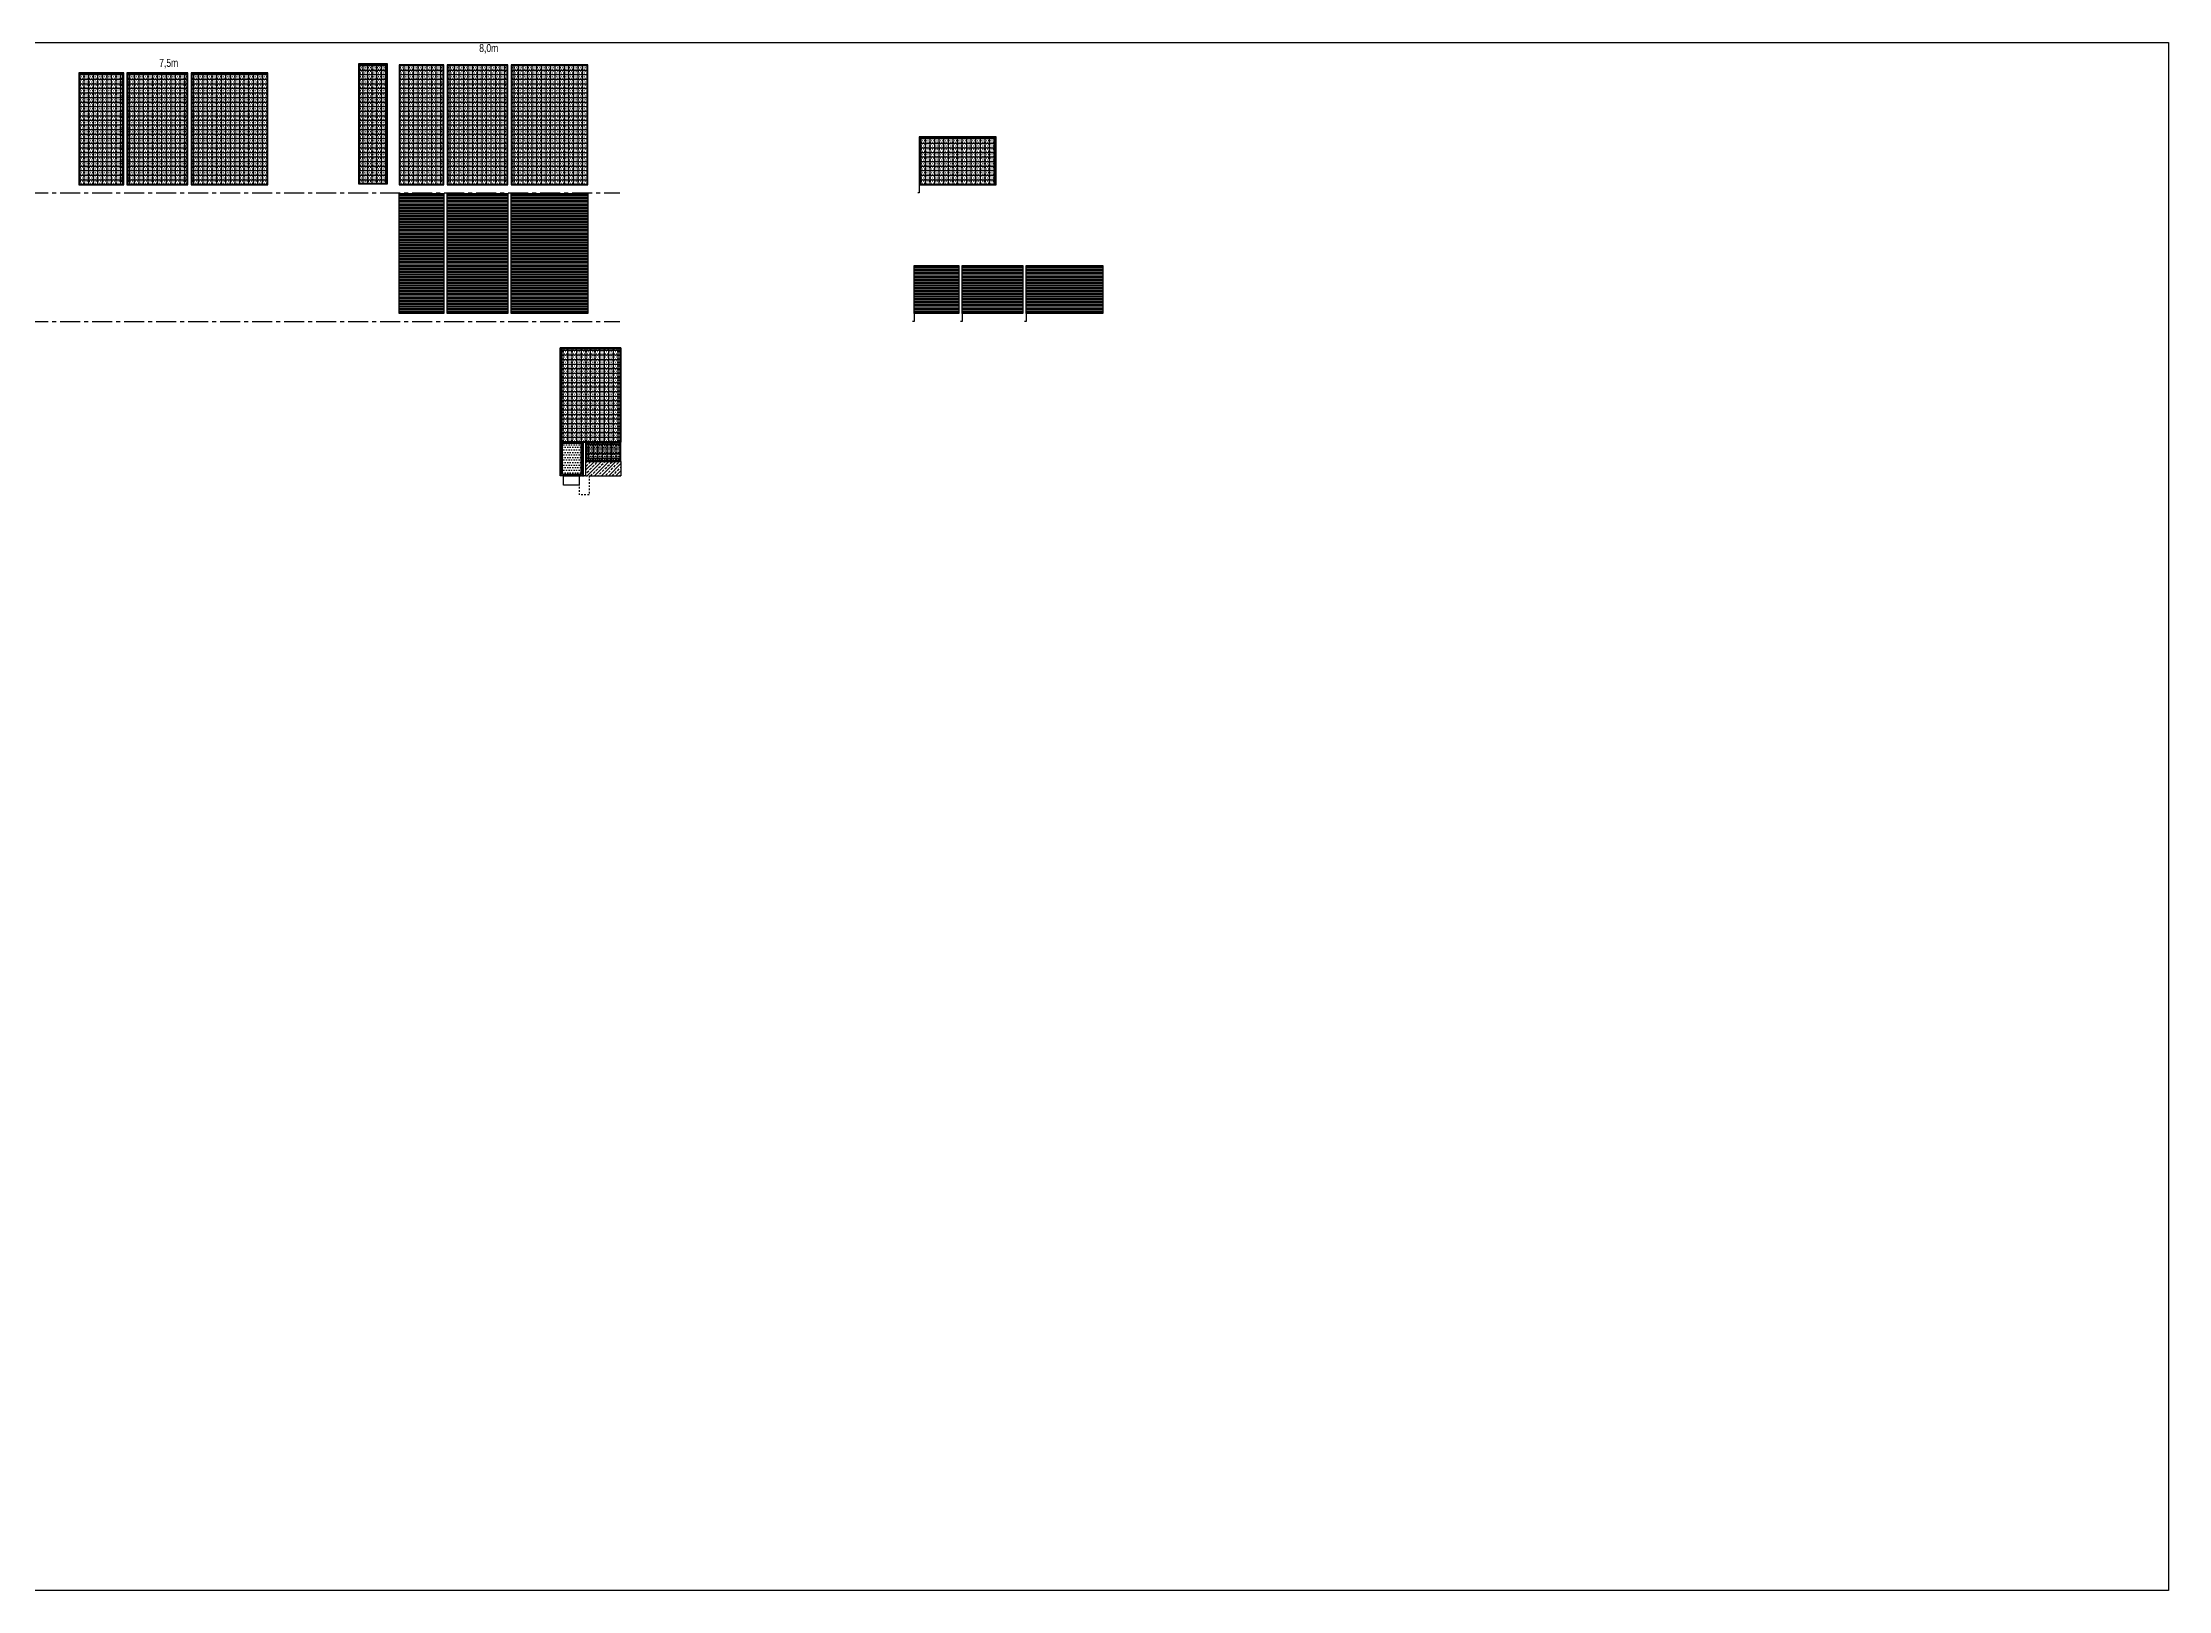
# Model space of a CAD drawing. Header units: metres. Extents: x -16 to 917, y -427 to 244.
# Drawn here: x 784.6 to 917.5, y -426.9 to -330.2 of the extents above; entities that cross this region are included whole.
import ezdxf

# ---------------------------------------------------------------- set-up
doc = ezdxf.new("R2010")
doc.units = ezdxf.units.M
doc.linetypes.add('CENTER', pattern=[2, 1.25, -0.25, 0.25, -0.25])
doc.linetypes.add('DASHED', pattern=[0.75, 0.5, -0.25])
doc.layers.add('m_panele', color=7, linetype='Continuous')
doc.styles.add('CDMSTYLE', font='CDMSIMPL', dxfattribs={"width": 0.8, "bigfont": 'CDMBIGPL'})
pattern_1 = [(0, (-346.90001, -278.24322), (0.0555625, 0.111125), [0, -0.111125])]
pattern_2 = [(90, (-346.9, -278.24322), (-0.28575, 6e-17), []), (180, (-346.9, -278.24322), (-6e-17, -0.28575), [])]
pattern_3 = [(0, (-344.70027, -270.53981), (3e-17, 0.09525), [])]
pattern_4 = [(45, (-151.2667, -223.5827), (-0.2245064, 0.2245064), []), (45, (-151.0422, -223.5827), (-0.2245064, 0.2245064), [0.15875, -0.079375])]
pattern_5 = [(90, (0.1, 0.41), (-0.28575, 6e-17), []), (180, (0.1, 0.41), (-6e-17, -0.28575), [])]
pattern_6 = [(0, (0.1, 0.41), (0.0555625, 0.111125), [0, -0.111125])]
pattern_7 = [(90, (-1.5, 1.71), (-0.28575, 6e-17), []), (180, (-1.5, 1.71), (-6e-17, -0.28575), [])]
pattern_8 = [(0, (-1.5, 1.71), (0.0555625, 0.111125), [0, -0.111125])]
pattern_9 = [(0, (-147.98, -221.39), (0.079375, 0.15875), [0, -0.15875])]

# ---------------------------------------------------------------- blocks, each defined once
blk = doc.blocks.new('P_5_3.5_1')
at = {"layer": 'm_panele'}
h = blk.add_hatch(color=251, dxfattribs=at)
h.paths.add_polyline_path([(0.1, 0.5), (4.9, 0.5), (4.9, 3.5), (0.1, 3.5)])
h.paths.add_polyline_path([(0.15, 3.45), (4.85, 3.45), (4.85, 0.55), (0.15, 0.55)], flags=16)
h = blk.add_hatch(dxfattribs=at)
h.set_pattern_fill('DOTS', color=95, scale=0.07, style=0)
h.set_pattern_definition(pattern_1)
h.paths.add_polyline_path([(0.15, 0.55), (4.85, 0.55), (4.85, 3.45), (0.15, 3.45)])
h = blk.add_hatch(dxfattribs=at)
h.set_pattern_fill('ANSI37', color=251, scale=0.09, angle=45, style=0)
h.set_pattern_definition(pattern_2)
h.paths.add_polyline_path([(0.15, 0.55), (4.85, 0.55), (4.85, 3.45), (0.15, 3.45)])
at = {"layer": 'm_panele', "color": 251}
blk.add_lwpolyline([(0.1, 0.5), (4.9, 0.5), (4.9, 3.5), (0.1, 3.5), (0.1, 0.5)], dxfattribs=at)
blk.add_lwpolyline([(0.15, 0.55), (4.85, 0.55), (4.85, 3.45), (0.15, 3.45)], close=True, dxfattribs=at)
blk = doc.blocks.new('P_3_7.5_1')
at = {"layer": 'm_panele'}
h = blk.add_hatch(color=251, dxfattribs=at)
h.paths.add_polyline_path([(0.1, 0.5), (2.9, 0.5), (2.9, 7.5), (0.1, 7.5)])
h.paths.add_polyline_path([(0.15, 7.45), (2.85, 7.45), (2.85, 0.55), (0.15, 0.55)], flags=16)
h = blk.add_hatch(dxfattribs=at)
h.set_pattern_fill('DOTS', color=95, scale=0.07, style=0)
h.set_pattern_definition(pattern_1)
h.paths.add_polyline_path([(0.15, 0.55), (2.85, 0.55), (2.85, 7.45), (0.15, 7.45)])
h = blk.add_hatch(dxfattribs=at)
h.set_pattern_fill('ANSI37', color=251, scale=0.09, angle=45, style=0)
h.set_pattern_definition(pattern_2)
h.paths.add_polyline_path([(0.15, 0.55), (2.85, 0.55), (2.85, 7.45), (0.15, 7.45)])
at = {"layer": 'm_panele', "color": 251}
blk.add_lwpolyline([(0.1, 0.5), (2.9, 0.5), (2.9, 7.5), (0.1, 7.5), (0.1, 0.5)], dxfattribs=at)
blk.add_lwpolyline([(0.15, 0.55), (2.85, 0.55), (2.85, 7.45), (0.15, 7.45)], close=True, dxfattribs=at)
blk = doc.blocks.new('P_4_7.5_1')
at = {"layer": 'm_panele'}
h = blk.add_hatch(color=251, dxfattribs=at)
h.paths.add_polyline_path([(0.1, 0.5), (3.9, 0.5), (3.9, 7.5), (0.1, 7.5)])
h.paths.add_polyline_path([(0.15, 7.45), (3.85, 7.45), (3.85, 0.55), (0.15, 0.55)], flags=16)
h = blk.add_hatch(dxfattribs=at)
h.set_pattern_fill('DOTS', color=95, scale=0.07, style=0)
h.set_pattern_definition(pattern_1)
h.paths.add_polyline_path([(0.15, 0.55), (3.85, 0.55), (3.85, 7.45), (0.15, 7.45)])
h = blk.add_hatch(dxfattribs=at)
h.set_pattern_fill('ANSI37', color=251, scale=0.09, angle=45, style=0)
h.set_pattern_definition(pattern_2)
h.paths.add_polyline_path([(0.15, 0.55), (3.85, 0.55), (3.85, 7.45), (0.15, 7.45)])
at = {"layer": 'm_panele', "color": 251}
blk.add_lwpolyline([(0.1, 0.5), (3.9, 0.5), (3.9, 7.5), (0.1, 7.5), (0.1, 0.5)], dxfattribs=at)
blk.add_lwpolyline([(0.15, 0.55), (3.85, 0.55), (3.85, 7.45), (0.15, 7.45)], close=True, dxfattribs=at)
blk = doc.blocks.new('P_5_7.5_1')
at = {"layer": 'm_panele'}
h = blk.add_hatch(color=251, dxfattribs=at)
h.paths.add_polyline_path([(0.1, 0.5), (4.9, 0.5), (4.9, 7.5), (0.1, 7.5)])
h.paths.add_polyline_path([(0.15, 7.45), (4.85, 7.45), (4.85, 0.55), (0.15, 0.55)], flags=16)
h = blk.add_hatch(dxfattribs=at)
h.set_pattern_fill('DOTS', color=95, scale=0.07, style=0)
h.set_pattern_definition(pattern_1)
h.paths.add_polyline_path([(0.15, 0.55), (4.85, 0.55), (4.85, 7.45), (0.15, 7.45)])
h = blk.add_hatch(dxfattribs=at)
h.set_pattern_fill('ANSI37', color=251, scale=0.09, angle=45, style=0)
h.set_pattern_definition(pattern_2)
h.paths.add_polyline_path([(0.15, 0.55), (4.85, 0.55), (4.85, 7.45), (0.15, 7.45)])
at = {"layer": 'm_panele', "color": 251}
blk.add_lwpolyline([(0.1, 0.5), (4.9, 0.5), (4.9, 7.5), (0.1, 7.5), (0.1, 0.5)], dxfattribs=at)
blk.add_lwpolyline([(0.15, 0.55), (4.85, 0.55), (4.85, 7.45), (0.15, 7.45)], close=True, dxfattribs=at)
blk = doc.blocks.new('P_3_8_1')
at = {"layer": 'm_panele'}
h = blk.add_hatch(color=251, dxfattribs=at)
h.paths.add_polyline_path([(0.1, 0.5), (2.9, 0.5), (2.9, 8), (0.1, 8)])
h.paths.add_polyline_path([(0.15, 7.95), (2.85, 7.95), (2.85, 0.55), (0.15, 0.55)], flags=16)
h = blk.add_hatch(dxfattribs=at)
h.set_pattern_fill('DOTS', color=95, scale=0.07, style=0)
h.set_pattern_definition(pattern_1)
h.paths.add_polyline_path([(0.15, 0.55), (2.85, 0.55), (2.85, 7.95), (0.15, 7.95)])
h = blk.add_hatch(dxfattribs=at)
h.set_pattern_fill('ANSI37', color=251, scale=0.09, angle=45, style=0)
h.set_pattern_definition(pattern_2)
h.paths.add_polyline_path([(0.15, 0.55), (2.85, 0.55), (2.85, 7.95), (0.15, 7.95)])
at = {"layer": 'm_panele', "color": 251}
blk.add_lwpolyline([(0.1, 0.5), (2.9, 0.5), (2.9, 8), (0.1, 8), (0.1, 0.5)], dxfattribs=at)
blk.add_lwpolyline([(0.15, 0.55), (2.85, 0.55), (2.85, 7.95), (0.15, 7.95)], close=True, dxfattribs=at)
blk = doc.blocks.new('P_4_8_1')
at = {"layer": 'm_panele'}
h = blk.add_hatch(color=251, dxfattribs=at)
h.paths.add_polyline_path([(0.1, 0.5), (3.9, 0.5), (3.9, 8), (0.1, 8)])
h.paths.add_polyline_path([(0.15, 7.95), (3.85, 7.95), (3.85, 0.55), (0.15, 0.55)], flags=16)
h = blk.add_hatch(dxfattribs=at)
h.set_pattern_fill('DOTS', color=95, scale=0.07, style=0)
h.set_pattern_definition(pattern_1)
h.paths.add_polyline_path([(0.15, 0.55), (3.85, 0.55), (3.85, 7.95), (0.15, 7.95)])
h = blk.add_hatch(dxfattribs=at)
h.set_pattern_fill('ANSI37', color=251, scale=0.09, angle=45, style=0)
h.set_pattern_definition(pattern_2)
h.paths.add_polyline_path([(0.15, 0.55), (3.85, 0.55), (3.85, 7.95), (0.15, 7.95)])
at = {"layer": 'm_panele', "color": 251}
blk.add_lwpolyline([(0.1, 0.5), (3.9, 0.5), (3.9, 8), (0.1, 8), (0.1, 0.5)], dxfattribs=at)
blk.add_lwpolyline([(0.15, 0.55), (3.85, 0.55), (3.85, 7.95), (0.15, 7.95)], close=True, dxfattribs=at)
blk = doc.blocks.new('P_5_8_1')
at = {"layer": 'm_panele'}
h = blk.add_hatch(color=251, dxfattribs=at)
h.paths.add_polyline_path([(0.1, 0.5), (4.9, 0.5), (4.9, 8), (0.1, 8)])
h.paths.add_polyline_path([(0.15, 7.95), (4.85, 7.95), (4.85, 0.55), (0.15, 0.55)], flags=16)
h = blk.add_hatch(dxfattribs=at)
h.set_pattern_fill('DOTS', color=95, scale=0.07, style=0)
h.set_pattern_definition(pattern_1)
h.paths.add_polyline_path([(0.15, 0.55), (4.85, 0.55), (4.85, 7.95), (0.15, 7.95)])
h = blk.add_hatch(dxfattribs=at)
h.set_pattern_fill('ANSI37', color=251, scale=0.09, angle=45, style=0)
h.set_pattern_definition(pattern_2)
h.paths.add_polyline_path([(0.15, 0.55), (4.85, 0.55), (4.85, 7.95), (0.15, 7.95)])
at = {"layer": 'm_panele', "color": 251}
blk.add_lwpolyline([(0.1, 0.5), (4.9, 0.5), (4.9, 8), (0.1, 8), (0.1, 0.5)], dxfattribs=at)
blk.add_lwpolyline([(0.15, 0.55), (4.85, 0.55), (4.85, 7.95), (0.15, 7.95)], close=True, dxfattribs=at)
blk = doc.blocks.new('P_3_8_2')
at = {"layer": 'm_panele', "linetype": 'Continuous', "lineweight": 25}
h = blk.add_hatch(dxfattribs=at)
h.set_pattern_fill('ANSI31', scale=0.03, angle=315)
h.set_pattern_definition(pattern_3)
h.paths.add_polyline_path([(0.1, 8), (2.9, 8), (2.9, 0.5), (0.1, 0.5)])
at = {"layer": 'm_panele', "color": 1, "linetype": 'Continuous', "lineweight": 25}
blk.add_lwpolyline([(0.1, 8), (2.9, 8), (2.9, 0.5), (0.1, 0.5)], close=True, dxfattribs=at)
blk = doc.blocks.new('P_4_8_2')
at = {"layer": 'm_panele', "linetype": 'Continuous', "lineweight": 25}
h = blk.add_hatch(dxfattribs=at)
h.set_pattern_fill('ANSI31', scale=0.03, angle=315)
h.set_pattern_definition(pattern_3)
h.paths.add_polyline_path([(0.1, 8), (3.9, 8), (3.9, 0.5), (0.1, 0.5)])
at = {"layer": 'm_panele', "color": 1, "linetype": 'Continuous', "lineweight": 25}
blk.add_lwpolyline([(0.1, 8), (3.9, 8), (3.9, 0.5), (0.1, 0.5)], close=True, dxfattribs=at)
blk = doc.blocks.new('P_5_8_2')
at = {"layer": 'm_panele', "linetype": 'Continuous', "lineweight": 25}
h = blk.add_hatch(dxfattribs=at)
h.set_pattern_fill('ANSI31', scale=0.03, angle=315)
h.set_pattern_definition(pattern_3)
h.paths.add_polyline_path([(0.1, 8), (4.9, 8), (4.9, 0.5), (0.1, 0.5)])
at = {"layer": 'm_panele', "color": 1, "linetype": 'Continuous', "lineweight": 25}
blk.add_lwpolyline([(0.1, 8), (4.9, 8), (4.9, 0.5), (0.1, 0.5)], close=True, dxfattribs=at)
blk = doc.blocks.new('DZ_4_8_1')
at = {"layer": 'm_panele'}
h = blk.add_hatch(color=251, dxfattribs=at)
h.paths.add_polyline_path([(3.89, 8), (0.1, 8), (0.1, 2.11), (3.89, 2.11)])
h.paths.add_polyline_path([(3.84, 2.16), (0.15, 2.16), (0.15, 7.95), (3.84, 7.95)], flags=16)
h = blk.add_hatch(color=251, dxfattribs=at)
h.paths.add_polyline_path([(3.89, 8), (0.1, 8), (0.1, 2.11), (3.89, 2.11)])
h.paths.add_polyline_path([(3.84, 2.16), (0.15, 2.16), (0.15, 7.95), (3.84, 7.95)], flags=16)
h = blk.add_hatch(dxfattribs=at)
h.set_pattern_fill('ANSI37', color=251, scale=0.09, angle=45, style=0)
h.set_pattern_definition(pattern_7)
h.paths.add_polyline_path([(3.84, 7.95), (0.15, 7.95), (0.15, 2.16), (3.84, 2.16)])
h = blk.add_hatch(dxfattribs=at)
h.set_pattern_fill('DOTS', color=95, scale=0.07, style=0)
h.set_pattern_definition(pattern_8)
h.paths.add_polyline_path([(3.84, 7.95), (0.15, 7.95), (0.15, 2.16), (3.84, 2.16)])
h = blk.add_hatch(dxfattribs=at)
h.set_pattern_fill('ANSI37', color=251, scale=0.09, angle=45, style=0)
h.set_pattern_definition(pattern_7)
h.paths.add_polyline_path([(3.84, 7.95), (0.15, 7.95), (0.15, 2.16), (3.84, 2.16)])
h = blk.add_hatch(dxfattribs=at)
h.set_pattern_fill('DOTS', color=95, scale=0.07, style=0)
h.set_pattern_definition(pattern_8)
h.paths.add_polyline_path([(3.84, 7.95), (0.15, 7.95), (0.15, 2.16), (3.84, 2.16)])
at = {"layer": 'm_panele', "linetype": 'Continuous', "lineweight": 25}
h = blk.add_hatch(dxfattribs=at)
h.set_pattern_fill('DOTS', color=95, scale=0.1)
h.set_pattern_definition(pattern_9)
h.paths.add_polyline_path([(1.38, 2.04), (0.23, 2.04), (0.23, 1.13), (1.38, 1.13)])
h.paths.add_polyline_path([(1.38, 1.06), (0.23, 1.06), (0.23, 0.08), (1.38, 0.08)])
h = blk.add_hatch(dxfattribs=at)
h.set_pattern_fill('DOTS', color=95, scale=0.1)
h.set_pattern_definition(pattern_9)
h.paths.add_polyline_path([(1.38, 2.04), (0.23, 2.04), (0.23, 1.13), (1.38, 1.13)])
h.paths.add_polyline_path([(1.38, 1.06), (0.23, 1.06), (0.23, 0.08), (1.38, 0.08)])
at = {"layer": 'm_panele'}
h = blk.add_hatch(color=251, dxfattribs=at)
h.paths.add_polyline_path([(3.89, 2.11), (1.7, 2.11), (1.7, 0.91), (3.89, 0.91)])
h.paths.add_polyline_path([(3.84, 0.96), (1.75, 0.96), (1.75, 2.06), (3.84, 2.06)], flags=16)
h = blk.add_hatch(color=251, dxfattribs=at)
h.paths.add_polyline_path([(3.89, 2.11), (1.7, 2.11), (1.7, 0.91), (3.89, 0.91)])
h.paths.add_polyline_path([(3.84, 0.96), (1.75, 0.96), (1.75, 2.06), (3.84, 2.06)], flags=16)
h = blk.add_hatch(dxfattribs=at)
h.set_pattern_fill('ANSI37', color=251, scale=0.09, angle=45, style=0)
h.set_pattern_definition(pattern_5)
h.paths.add_polyline_path([(3.84, 2.06), (1.75, 2.06), (1.75, 0.96), (3.84, 0.96)])
h = blk.add_hatch(dxfattribs=at)
h.set_pattern_fill('DOTS', color=95, scale=0.07, style=0)
h.set_pattern_definition(pattern_6)
h.paths.add_polyline_path([(3.84, 2.06), (1.75, 2.06), (1.75, 0.96), (3.84, 0.96)])
h = blk.add_hatch(dxfattribs=at)
h.set_pattern_fill('ANSI37', color=251, scale=0.09, angle=45, style=0)
h.set_pattern_definition(pattern_5)
h.paths.add_polyline_path([(3.84, 2.06), (1.75, 2.06), (1.75, 0.96), (3.84, 0.96)])
h = blk.add_hatch(dxfattribs=at)
h.set_pattern_fill('DOTS', color=95, scale=0.07, style=0)
h.set_pattern_definition(pattern_6)
h.paths.add_polyline_path([(3.84, 2.06), (1.75, 2.06), (1.75, 0.96), (3.84, 0.96)])
h = blk.add_hatch(dxfattribs=at)
h.set_pattern_fill('ANSI33', color=8, scale=0.05, style=0)
h.set_pattern_definition(pattern_4)
h.paths.add_polyline_path([(3.89, 0.91), (1.7, 0.91), (1.7, 0.01), (1.9, 0.01), (4.69, 0.01), (3.89, 0.01)])
h = blk.add_hatch(dxfattribs=at)
h.set_pattern_fill('ANSI33', color=8, scale=0.05, style=0)
h.set_pattern_definition(pattern_4)
h.paths.add_polyline_path([(3.89, 0.91), (1.7, 0.91), (1.7, 0.01), (1.9, 0.01), (4.69, 0.01), (3.89, 0.01)])
at = {"layer": 'm_panele', "color": 8}
blk.add_line((1.9, 0.01), (3.89, 0.01), dxfattribs=at)
blk.add_line((1.9, 0.01), (3.89, 0.01), dxfattribs=at)
blk.add_line((1.9, 0.01), (3.89, 0.01), dxfattribs=at)
blk.add_line((1.9, 0.01), (3.89, 0.01), dxfattribs=at)
at = {"layer": 'm_panele', "color": 8, "lineweight": 25}
blk.add_line((3.89, 0.91), (3.89, 0.01), dxfattribs=at)
blk.add_line((3.89, 0.91), (3.89, 0.01), dxfattribs=at)
at = {"layer": 'm_panele', "color": 251}
for points in [[(0.1, 2.11), (3.89, 2.11), (3.89, 8), (0.1, 8), (0.1, 2.11)], [(0.1, 2.11), (3.89, 2.11), (3.89, 8), (0.1, 8), (0.1, 2.11)], [(1.7, 0.91), (3.89, 0.91), (3.89, 2.11), (1.7, 2.11), (1.7, 0.91)], [(1.7, 0.91), (3.89, 0.91), (3.89, 2.11), (1.7, 2.11), (1.7, 0.91)]]:
    blk.add_lwpolyline(points, dxfattribs=at)
for points in [[(0.1, 8), (3.89, 8), (3.89, 2.11), (0.1, 2.11)], [(0.1, 8), (3.89, 8), (3.89, 2.11), (0.1, 2.11)], [(0.15, 2.16), (3.84, 2.16), (3.84, 7.95), (0.15, 7.95)], [(0.15, 2.16), (3.84, 2.16), (3.84, 7.95), (0.15, 7.95)], [(1.75, 0.96), (3.84, 0.96), (3.84, 2.06), (1.75, 2.06)], [(1.75, 0.96), (3.84, 0.96), (3.84, 2.06), (1.75, 2.06)]]:
    blk.add_lwpolyline(points, close=True, dxfattribs=at)
at = {"layer": 'm_panele', "color": 1, "linetype": 'Continuous', "lineweight": 25}
for points in [[(0.1, 2.11), (1.52, 2.11), (1.52, 0.01), (0.1, 0.01)], [(0.1, 2.11), (1.52, 2.11), (1.52, 0.01), (0.1, 0.01)], [(0.16, 2.11), (1.45, 2.11), (1.45, 0.01), (0.16, 0.01)], [(0.16, 2.11), (1.45, 2.11), (1.45, 0.01), (0.16, 0.01)], [(0.23, 2.04), (1.38, 2.04), (1.38, 0.08), (0.23, 0.08)], [(0.23, 2.04), (1.38, 2.04), (1.38, 0.08), (0.23, 0.08)], [(1.45, 0.01), (1.52, 0.01), (1.52, 2.11), (1.45, 2.11)], [(1.45, 0.01), (1.52, 0.01), (1.52, 2.11), (1.45, 2.11)], [(1.52, 2.11), (1.68, 2.11), (1.68, 0.01), (1.52, 0.01)], [(1.52, 2.11), (1.68, 2.11), (1.68, 0.01), (1.52, 0.01)], [(0.31, 0), (1.29, 0), (1.29, -0.58), (0.31, -0.58)], [(0.31, 0), (1.29, 0), (1.29, -0.58), (0.31, -0.58)]]:
    blk.add_lwpolyline(points, close=True, dxfattribs=at)
at = {"layer": 'm_panele', "color": 1, "linetype": 'DASHED', "ltscale": 0.005}
blk.add_lwpolyline([(1.3, 0.01), (1.9, 0.01), (1.9, -1.19), (1.3, -1.19)], close=True, dxfattribs=at)
blk.add_lwpolyline([(1.3, 0.01), (1.9, 0.01), (1.9, -1.19), (1.3, -1.19)], close=True, dxfattribs=at)
blk = doc.blocks.new('P_2_8_1')
at = {"layer": 'm_panele'}
h = blk.add_hatch(color=251, dxfattribs=at)
h.paths.add_polyline_path([(0.1, 0.5), (1.9, 0.5), (1.9, 8), (0.1, 8)])
h.paths.add_polyline_path([(0.15, 7.95), (1.85, 7.95), (1.85, 0.55), (0.15, 0.55)], flags=16)
h = blk.add_hatch(dxfattribs=at)
h.set_pattern_fill('DOTS', color=95, scale=0.07, style=0)
h.set_pattern_definition(pattern_1)
h.paths.add_polyline_path([(1.85, 7.95), (0.15, 7.95), (0.15, 0.55), (1.85, 0.55)])
h = blk.add_hatch(dxfattribs=at)
h.set_pattern_fill('ANSI37', color=251, scale=0.09, angle=45, style=0)
h.set_pattern_definition(pattern_2)
h.paths.add_polyline_path([(0.15, 0.55), (1.85, 0.55), (1.85, 7.95), (0.15, 7.95)])
at = {"layer": 'm_panele', "color": 251}
blk.add_lwpolyline([(0.1, 0.5), (1.9, 0.5), (1.9, 8), (0.1, 8), (0.1, 0.5)], dxfattribs=at)
blk.add_lwpolyline([(0.15, 0.55), (1.85, 0.55), (1.85, 7.95), (0.15, 7.95)], close=True, dxfattribs=at)

msp = doc.modelspace()

# ---------------------------------------------------------------- hatches: boundary and pattern name
at = {"layer": 'm_panele', "linetype": 'Continuous', "lineweight": 25}
h = msp.add_hatch(dxfattribs=at)
h.set_pattern_fill('ANSI31', scale=0.03, angle=315)
h.set_pattern_definition([(0, (494.30008, -618.22283), (3e-17, 0.09525), [])])
h.paths.add_polyline_path([(839.1003, -344.183), (839.1003, -347.183), (841.9003, -347.183), (841.9003, -344.183)])
h = msp.add_hatch(dxfattribs=at)
h.set_pattern_fill('ANSI31', scale=0.03, angle=315)
h.set_pattern_definition([(0, (497.30008, -618.22283), (3e-17, 0.09525), [])])
h.paths.add_polyline_path([(842.1003, -344.183), (842.1003, -347.183), (845.9003, -347.183), (845.9003, -344.183)])
h = msp.add_hatch(dxfattribs=at)
h.set_pattern_fill('ANSI31', scale=0.03, angle=315)
h.set_pattern_definition([(0, (501.30008, -618.22283), (3e-17, 0.09525), [])])
h.paths.add_polyline_path([(846.1003, -344.183), (846.1003, -347.183), (850.9003, -347.183), (850.9003, -344.183)])

# ---------------------------------------------------------------- linework, layer by layer
at = {"color": 8, "linetype": 'CENTER', "lineweight": 25}
for p, q in [((601.7392, -339.6476), (820.7107, -339.6476)), ((601.7392, -347.683), (820.7107, -347.683))]:
    msp.add_line(p, q, dxfattribs=at)
at = {"color": 1, "linetype": 'Continuous', "lineweight": 25}
msp.add_lwpolyline([(546.6373, -330.248), (917.4897, -330.248), (917.4897, -426.9494), (546.6373, -426.9494)], close=True, dxfattribs=at)
at = {"layer": 'm_panele', "color": 1, "linetype": 'Continuous', "lineweight": 25}
for p, q in [((839.4282, -339.6476), (839.3282, -339.6476)), ((839.4282, -339.1476), (839.4282, -339.6476)), ((839.1003, -347.683), (839.0003, -347.683)), ((839.1003, -347.183), (839.1003, -347.683)), ((842.1003, -347.683), (842.0003, -347.683)), ((842.1003, -347.183), (842.1003, -347.683)), ((846.1003, -347.683), (846.0003, -347.683)), ((846.1003, -347.183), (846.1003, -347.683))]:
    msp.add_line(p, q, dxfattribs=at)
for points in [[(839.1003, -344.183), (841.9003, -344.183), (841.9003, -347.183), (839.1003, -347.183)], [(842.1003, -344.183), (845.9003, -344.183), (845.9003, -347.183), (842.1003, -347.183)], [(846.1003, -344.183), (850.9003, -344.183), (850.9003, -347.183), (846.1003, -347.183)]]:
    msp.add_lwpolyline(points, close=True, dxfattribs=at)

# ---------------------------------------------------------------- block references
for name, p in [('P_2_8_1', (804.2856, -339.575)), ('P_3_8_1', (806.8161, -339.6476)), ('P_4_8_1', (809.8161, -339.6476)), ('P_5_8_1', (813.8161, -339.6476)), ('P_3_7.5_1', (786.8161, -339.6476)), ('P_4_7.5_1', (789.8161, -339.6476)), ('P_5_7.5_1', (793.8161, -339.6476)), ('P_5_3.5_1', (839.3282, -339.6476)), ('P_3_8_2', (806.8161, -347.683)), ('P_4_8_2', (809.8161, -347.683)), ('P_5_8_2', (813.8161, -347.683))]:
    msp.add_blockref(name, p, dxfattribs=at)
at = {"layer": 'm_panele', "color": 1, "lineweight": 25}
msp.add_blockref('DZ_4_8_1', (816.8928, -357.3238), dxfattribs=at)

# ---------------------------------------------------------------- texts
at = {"layer": 'm_panele', "color": 1, "linetype": 'Continuous', "lineweight": 25, "style": 'CDMSTYLE', "width": 0.8}
for s, p in [('8,0m', (811.9281, -330.8437)), ('7,5m', (791.9281, -331.7667))]:
    msp.add_text(s, height=0.5, dxfattribs=at).set_placement(p)

doc.saveas('drawing.dxf')
